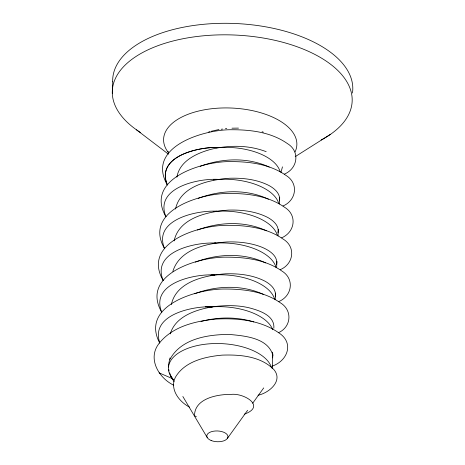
<?xml version="1.0" encoding="UTF-8"?>
<svg xmlns="http://www.w3.org/2000/svg" width="465" height="465" viewBox="0 0 465 465"><rect width="100%" height="100%" fill="white"/><g stroke="black" fill="none" stroke-linecap="round" stroke-linejoin="round"><path stroke-width="0.7" d="M112.303 93.32L112.774 81.794M272.223 368.303L272.821 354.568M275.245 299.6L275.53 293.084M276.64 267.741L276.925 261.225M278.029 235.889L278.314 229.373M279.419 204.03L279.703 197.515M168.516 367.054L168.83 363.171L170.016 357.934M176.903 177.182C179.566 160.692 197.41 152.851 211.866 149.091C229.698 144.999 248.955 145.045 266.178 151.683M175.508 209.041C180.455 185.744 209.576 179.722 229.786 178.246C243.154 177.851 257.011 179.391 269.061 185.564C274.542 188.534 280.883 193.876 279.407 200.857M174.119 240.899C179.066 217.603 208.186 211.581 228.396 210.104C241.765 209.709 255.622 211.244 267.666 217.422C273.153 220.393 279.494 225.734 278.012 232.715M171.335 304.61C176.287 281.313 205.402 275.297 225.612 273.815C238.981 273.426 252.838 274.96 264.887 281.133C270.368 284.103 276.716 289.451 275.233 296.426M272.548 357.893L272.81 354.812M276.623 264.573C278.192 255.756 268.933 250.187 262.004 247.252C250.931 242.846 238.853 241.568 227.007 241.957C206.658 243.323 179.554 249.234 172.835 271.438M273.844 328.284C274.995 315.351 258.993 310.382 249.002 307.778C235.662 304.61 221.881 305.464 208.43 307.272M280.97 172.509L282.453 166.848M170.266 333.864C175.375 316.549 195.23 309.992 211.215 307.04M169.952 359.358C181.059 338.596 208.035 334.411 229.466 334.451C244.456 335.846 268.003 337.735 272.81 355.155M227.28 438.565L247.618 410.293M252.698 403.225L263.713 387.915M284.406 174.108C297.844 168.475 300.309 151.27 287.312 143.516C271.409 132.356 251.216 129.706 232.233 129.752C204.716 129.096 145.342 146.737 167.33 184.925C155.438 156.374 198.218 146.876 218.12 147.44L220.021 147.515L218.178 147.591A51.784 26.36 2.5 0 0 216.766 147.707M283.011 205.966C296.455 200.334 298.919 183.129 285.923 175.375C270.014 164.215 249.827 161.564 230.838 161.611C203.327 160.954 143.952 178.595 165.941 216.783C154.258 188.209 196.637 178.705 216.725 179.298L218.626 179.374L216.789 179.449M281.621 237.824C295.066 232.192 297.53 214.987 284.528 207.233C268.625 196.067 248.438 193.423 229.448 193.469C201.932 192.806 142.563 210.453 164.552 248.636C152.863 220.067 195.242 210.564 215.336 211.156L217.236 211.232L215.394 211.308A51.836 26.389 2.5 0 0 213.981 211.412M280.232 269.677C293.671 264.05 296.141 246.845 283.139 239.091C267.236 227.926 247.043 225.281 228.059 225.327C200.543 224.665 141.168 242.306 163.157 280.494C151.474 251.925 193.853 242.422 213.947 243.015L215.847 243.09L214.005 243.166M278.843 301.535C292.282 295.909 294.746 278.704 281.749 270.944C265.841 259.784 245.654 257.139 226.664 257.18C199.154 256.523 139.779 274.164 161.768 312.352C150.085 283.784 192.464 274.28 212.552 274.873L214.458 274.943L212.615 275.018A51.836 26.389 2.5 0 0 211.197 275.129M278.529 332.678C291.462 326.849 292.642 310.126 280.354 302.802C264.451 291.642 244.265 288.998 225.275 289.038C198.334 288.498 139.68 305.29 159.698 343.019M295.205 156.641L330.539 134.298M272.211 366.118C287.544 360.927 294.374 343.036 279.035 333.004C260.795 320.141 237.29 317.88 215.586 319.106C194.789 321.141 171.504 326.726 158.362 344.362C147.591 359.305 159.123 378.254 173.759 385.229M244.201 414.245C266.672 406.236 243.712 392.815 231.157 394.401C217.632 394.204 194.55 398.331 194.504 415.687L196.369 416.774M200.194 166.336C222.072 158.1 247.758 157.118 269.241 167.069M198.171 198.427C220.41 189.9 246.653 188.854 268.462 199.218M197.41 230.047C219.294 221.817 244.974 220.834 266.462 230.785M195.387 262.138C217.632 253.617 243.869 252.565 265.684 262.934M194.632 293.764C216.51 285.527 242.195 284.545 263.678 294.502M258.034 395.256C268.764 393.047 283.412 381.079 273.99 369.716C260.784 356.161 240.004 354.481 222.096 355.132C204.995 356.713 184.832 361.27 175.445 377.173C169.318 389.141 179.194 401.836 189.644 407.2M208.64 132.031L209.982 131.647M211.319 131.27L212.662 130.886M201.031 321.501C218.19 316.828 236.755 316.741 253.814 321.931M213.365 130.741L218.963 129.566M221.119 129.27L222.561 129.067M208.436 307.179L213.063 306.801L211.162 306.731C191.661 306.313 150.085 314.974 159.821 342.868M225.438 128.666L226.746 128.572M205.222 306.871L211.319 306.731M231.971 128.183L238.475 128.113M220.021 147.515L217.94 147.452C197.927 146.859 155.665 156.571 167.33 184.925M262.12 131.729L263.33 132.165M159.123 372.884L172.434 378.609L173.358 379.603M136.489 129.822L168.475 154.177M170.312 375.406L174.003 381.608M182.85 396.5L207.181 437.455M170.684 375.458L172.434 378.609M167.981 151.247L168.719 153.066M169.679 372.889L170.335 374.825M168.853 369.658L169.022 370.954M207.75 307.255A51.865 26.4 2.5 0 1 209.192 307.103M211.261 306.929A51.865 26.4 2.5 0 1 272.752 329.708M173.311 379.649A51.865 26.4 2.5 0 1 205.449 344.199A51.865 26.4 2.5 0 1 271.572 367.873M272.455 352.15A51.865 26.4 2.5 0 1 272.769 354.15M140.604 132.583A120.034 61.101 2.5 0 1 150.829 48.546A120.034 61.101 2.5 0 1 316.619 55.358A120.034 61.101 2.5 0 1 321.152 140M168.725 153.049A66.687 33.945 2.5 0 1 224.839 107.927A66.687 33.945 2.5 0 1 295.066 151.904M112.687 81.794A120.15 61.159 2.5 0 1 236.162 23.546A120.15 61.159 2.5 0 1 352.47 93.029M216.091 147.823A51.865 26.4 2.5 0 1 280.145 171.742M210.575 275.233A51.888 26.412 2.5 0 1 274.6 299.169M214.08 243.195A51.888 26.412 2.5 0 1 275.989 267.317M213.359 211.523A51.888 26.412 2.5 0 1 277.384 235.459M213.348 179.81A51.888 26.412 2.5 0 1 214.749 179.664M216.864 179.484A51.888 26.412 2.5 0 1 278.773 203.6M211.133 440.5A10.585 5.388 2.5 0 0 227.897 437.269A10.585 5.388 2.5 0 0 213.104 431.276A10.585 5.388 2.5 0 0 211.133 440.5"/></g></svg>
